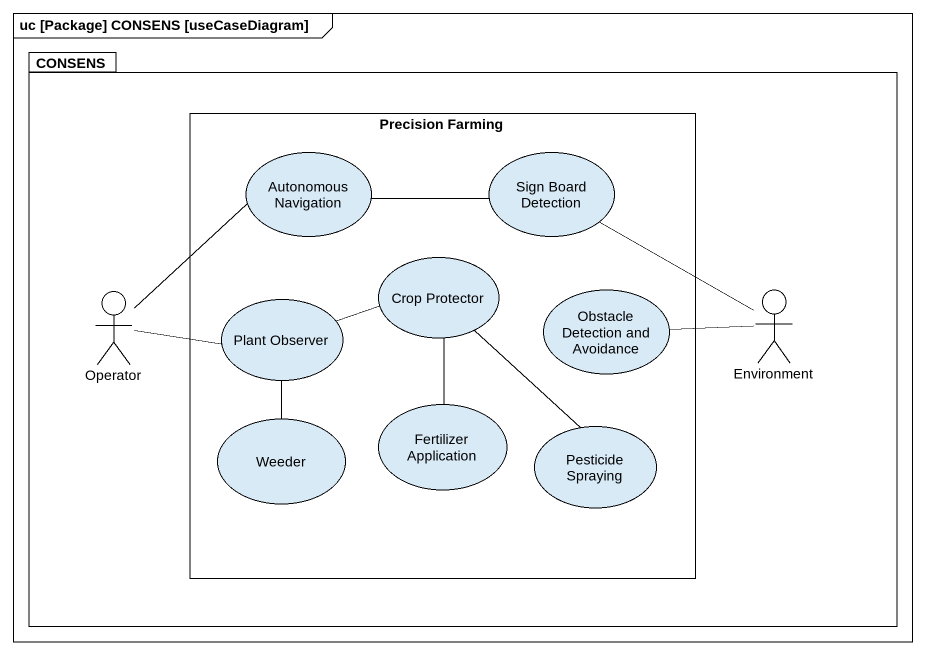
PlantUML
@startuml
mainframe uc [Package] CONSENS [useCaseDiagram]
package CONSENS {
  rectangle "Precision Farming" as Precision_Farming {
    usecase "Autonomous Navigation" as Autonomous_Navigation
    usecase "Sign Board Detection" as Sign_Board_Detection
    usecase "Plant Observer" as Plant_Observer
    usecase "Crop Protector" as Crop_Protector
    usecase "Obstacle Detection and Avoidance" as Obstacle_Detection_and
    usecase Weeder
    usecase "Fertilizer Application" as Fertilizer_Application
    usecase "Pesticide Spraying" as Pesticide_Spraying
  }
  actor Operator
  actor Environment
}
Autonomous_Navigation -right- Sign_Board_Detection
Operator -up- Autonomous_Navigation
Operator -right- Plant_Observer
Plant_Observer -right- Crop_Protector
Crop_Protector -- Fertilizer_Application
Crop_Protector -- Pesticide_Spraying
Environment -up- Sign_Board_Detection
Environment -left- Obstacle_Detection_and
Weeder -up- Plant_Observer
@enduml
